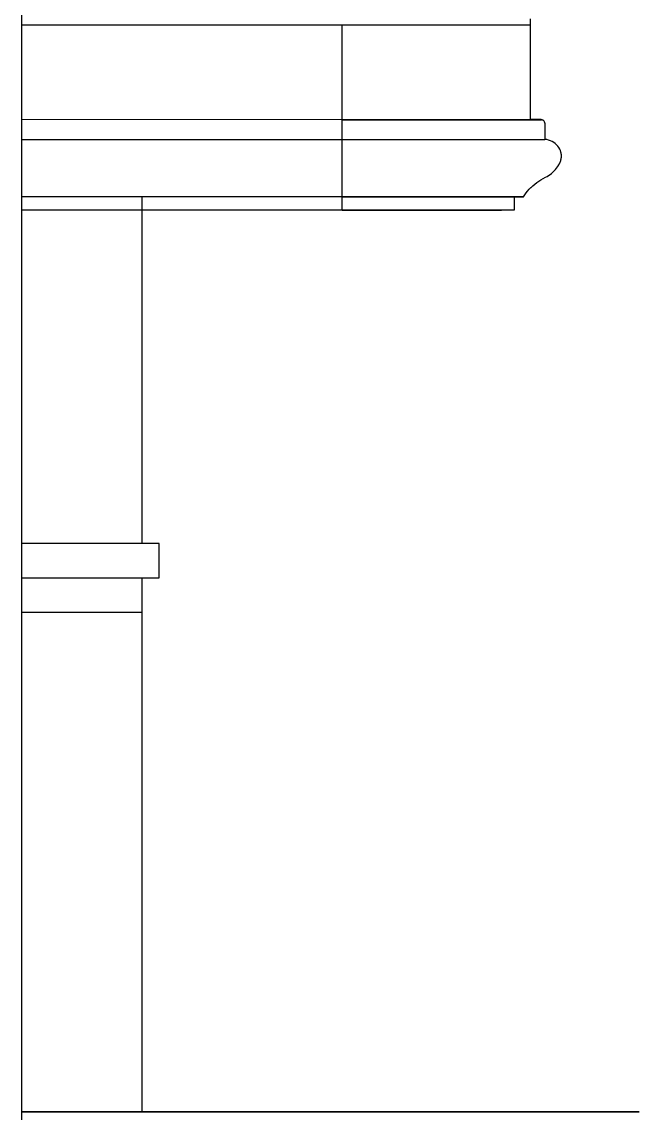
# Model space of a CAD drawing. Header units: inches. Extents: x -343 to 13887, y -13069 to -746.
# Drawn here: x 3665 to 3701, y -9088.5 to -9024.8 of the extents above; entities that cross this region are included whole.
import ezdxf

# ---------------------------------------------------------------- set-up
doc = ezdxf.new("R2010")
doc.units = ezdxf.units.IN
doc.header["$LTSCALE"] = 17
doc.header["$MEASUREMENT"] = 0
doc.layers.add('OUTLINE', color=1, linetype='Continuous', lineweight=25)

msp = doc.modelspace()

# ---------------------------------------------------------------- linework, layer by layer
for p, q in [((3665.02, -9024.989), (3694.688, -9024.989)), ((3683.706, -9030.519), (3683.706, -9024.989)), ((3694.688, -9030.518), (3694.688, -9024.644)), ((3692.993, -9030.526), (3665.02, -9030.522)), ((3683.706, -9030.519), (3692.993, -9030.519)), ((3683.706, -9030.521), (3683.706, -9030.519)), ((3683.706, -9030.521), (3692.993, -9030.521)), ((3683.706, -9030.525), (3683.706, -9030.521)), ((3683.706, -9030.526), (3683.706, -9030.525)), ((3683.706, -9030.526), (3692.993, -9030.526)), ((3683.706, -9031.675), (3683.706, -9030.526)), ((3692.993, -9030.519), (3694.688, -9030.519)), ((3692.993, -9030.521), (3694.688, -9030.519)), ((3692.993, -9030.526), (3695.325, -9030.525)), ((3695.272, -9030.517), (3694.688, -9030.518)), ((3694.688, -9030.519), (3694.688, -9030.518)), ((3694.688, -9030.519), (3695.272, -9030.519)), ((3695.272, -9030.519), (3695.272, -9030.517)), ((3695.276, -9030.519), (3695.272, -9030.517)), ((3695.276, -9030.519), (3695.272, -9030.519)), ((3695.303, -9030.521), (3695.276, -9030.519)), ((3695.303, -9030.519), (3695.276, -9030.519)), ((3695.303, -9030.521), (3695.303, -9030.519)), ((3695.325, -9030.525), (3695.303, -9030.519)), ((3695.325, -9030.525), (3695.303, -9030.521)), ((3695.334, -9030.526), (3695.325, -9030.525)), ((3695.334, -9030.525), (3695.325, -9030.525)), ((3695.334, -9030.526), (3695.334, -9030.525)), ((3695.364, -9030.533), (3695.334, -9030.525)), ((3695.364, -9030.535), (3695.334, -9030.526)), ((3695.364, -9030.535), (3695.364, -9030.533)), ((3695.392, -9030.545), (3695.364, -9030.533)), ((3695.392, -9030.547), (3695.364, -9030.535)), ((3695.392, -9030.547), (3695.392, -9030.545)), ((3695.418, -9030.56), (3695.392, -9030.545)), ((3695.418, -9030.562), (3695.392, -9030.547)), ((3695.418, -9030.562), (3695.418, -9030.56)), ((3695.442, -9030.578), (3695.418, -9030.56)), ((3695.442, -9030.579), (3695.418, -9030.562)), ((3695.442, -9030.579), (3695.442, -9030.578)), ((3695.463, -9030.598), (3695.442, -9030.579)), ((3695.463, -9030.6), (3695.463, -9030.598)), ((3695.481, -9030.621), (3695.463, -9030.6)), ((3695.481, -9030.622), (3695.481, -9030.621)), ((3695.496, -9030.645), (3695.481, -9030.622)), ((3695.496, -9030.647), (3695.496, -9030.645)), ((3695.507, -9030.671), (3695.496, -9030.647)), ((3695.507, -9030.673), (3695.507, -9030.671)), ((3695.514, -9030.698), (3695.507, -9030.673)), ((3695.514, -9030.7), (3695.514, -9030.698)), ((3695.517, -9030.726), (3695.514, -9030.7)), ((3695.517, -9030.726), (3695.517, -9031.673)), ((3665.02, -9031.675), (3692.993, -9031.675)), ((3683.706, -9035.03), (3683.706, -9031.675)), ((3692.993, -9031.675), (3695.517, -9031.675)), ((3695.517, -9031.675), (3695.517, -9031.673)), ((3695.629, -9031.689), (3695.517, -9031.673)), ((3695.629, -9031.691), (3695.517, -9031.675)), ((3695.629, -9031.691), (3695.629, -9031.689)), ((3695.738, -9031.715), (3695.629, -9031.689)), ((3695.738, -9031.717), (3695.629, -9031.691)), ((3695.738, -9031.717), (3695.738, -9031.715)), ((3695.843, -9031.752), (3695.738, -9031.715)), ((3695.843, -9031.753), (3695.738, -9031.717)), ((3695.843, -9031.753), (3695.843, -9031.752)), ((3695.944, -9031.797), (3695.843, -9031.752)), ((3695.944, -9031.799), (3695.843, -9031.753)), ((3695.944, -9031.799), (3695.944, -9031.797)), ((3696.039, -9031.852), (3695.944, -9031.797)), ((3696.039, -9031.853), (3695.944, -9031.799)), ((3696.039, -9031.853), (3696.039, -9031.852)), ((3696.126, -9031.915), (3696.039, -9031.852)), ((3696.126, -9031.917), (3696.039, -9031.853)), ((3696.126, -9031.917), (3696.126, -9031.915)), ((3696.206, -9031.986), (3696.126, -9031.917)), ((3696.206, -9031.988), (3696.206, -9031.986)), ((3696.277, -9032.064), (3696.206, -9031.988)), ((3696.277, -9032.065), (3696.277, -9032.064)), ((3696.339, -9032.148), (3696.277, -9032.065)), ((3696.339, -9032.15), (3696.339, -9032.148)), ((3696.39, -9032.237), (3696.339, -9032.15)), ((3696.39, -9032.239), (3696.39, -9032.237)), ((3696.43, -9032.331), (3696.39, -9032.239)), ((3696.43, -9032.332), (3696.43, -9032.331)), ((3696.46, -9032.427), (3696.43, -9032.332)), ((3696.46, -9032.429), (3696.46, -9032.427)), ((3696.47, -9032.476), (3696.46, -9032.429)), ((3696.47, -9032.477), (3696.47, -9032.476)), ((3696.477, -9032.524), (3696.47, -9032.477)), ((3696.477, -9032.526), (3696.477, -9032.524)), ((3696.482, -9032.573), (3696.477, -9032.526)), ((3696.482, -9032.575), (3696.482, -9032.573)), ((3696.485, -9032.622), (3696.482, -9032.575)), ((3696.482, -9032.72), (3696.484, -9032.673)), ((3696.484, -9032.671), (3696.485, -9032.624)), ((3696.484, -9032.673), (3696.484, -9032.671)), ((3696.485, -9032.624), (3696.485, -9032.622)), ((3696.204, -9033.357), (3696.264, -9033.275)), ((3696.264, -9033.274), (3696.318, -9033.189)), ((3696.264, -9033.275), (3696.264, -9033.274)), ((3696.318, -9033.187), (3696.367, -9033.1)), ((3696.318, -9033.189), (3696.318, -9033.187)), ((3696.367, -9033.1), (3696.409, -9033.008)), ((3696.409, -9033.007), (3696.428, -9032.962)), ((3696.409, -9033.008), (3696.409, -9033.007)), ((3696.428, -9032.96), (3696.444, -9032.915)), ((3696.428, -9032.962), (3696.428, -9032.96)), ((3696.444, -9032.913), (3696.457, -9032.867)), ((3696.444, -9032.915), (3696.444, -9032.913)), ((3696.457, -9032.866), (3696.468, -9032.819)), ((3696.457, -9032.867), (3696.457, -9032.866)), ((3696.468, -9032.818), (3696.476, -9032.771)), ((3696.468, -9032.819), (3696.468, -9032.818)), ((3696.476, -9032.771), (3696.482, -9032.722)), ((3696.482, -9032.722), (3696.482, -9032.72)), ((3695.42, -9033.956), (3695.552, -9033.887)), ((3695.42, -9033.958), (3695.552, -9033.888)), ((3695.552, -9033.887), (3695.648, -9033.836)), ((3695.552, -9033.888), (3695.648, -9033.838)), ((3695.552, -9033.888), (3695.552, -9033.887)), ((3695.648, -9033.836), (3695.738, -9033.782)), ((3695.648, -9033.838), (3695.738, -9033.782)), ((3695.648, -9033.838), (3695.648, -9033.836)), ((3695.738, -9033.782), (3695.74, -9033.782)), ((3695.74, -9033.782), (3695.827, -9033.722)), ((3695.827, -9033.722), (3695.829, -9033.72)), ((3695.827, -9033.722), (3695.829, -9033.722)), ((3695.829, -9033.72), (3695.913, -9033.656)), ((3695.829, -9033.722), (3695.913, -9033.657)), ((3695.829, -9033.722), (3695.829, -9033.72)), ((3695.913, -9033.656), (3695.993, -9033.587)), ((3695.913, -9033.657), (3695.993, -9033.588)), ((3695.913, -9033.657), (3695.913, -9033.656)), ((3695.993, -9033.587), (3696.069, -9033.515)), ((3695.993, -9033.588), (3695.993, -9033.587)), ((3696.069, -9033.514), (3696.138, -9033.439)), ((3696.069, -9033.514), (3696.139, -9033.439)), ((3696.069, -9033.515), (3696.069, -9033.514)), ((3696.139, -9033.439), (3696.204, -9033.358)), ((3696.203, -9033.358), (3696.204, -9033.357)), ((3696.204, -9033.358), (3696.204, -9033.357)), ((3694.518, -9034.688), (3694.613, -9034.582)), ((3694.613, -9034.581), (3694.712, -9034.479)), ((3694.613, -9034.582), (3694.613, -9034.581)), ((3694.712, -9034.479), (3694.713, -9034.479)), ((3694.713, -9034.479), (3694.818, -9034.381)), ((3694.818, -9034.381), (3694.819, -9034.379)), ((3694.818, -9034.381), (3694.819, -9034.381)), ((3694.819, -9034.379), (3694.93, -9034.285)), ((3694.819, -9034.381), (3694.93, -9034.286)), ((3694.819, -9034.381), (3694.819, -9034.379)), ((3694.93, -9034.285), (3695.046, -9034.195)), ((3694.93, -9034.286), (3695.046, -9034.197)), ((3694.93, -9034.286), (3694.93, -9034.285)), ((3695.046, -9034.195), (3695.164, -9034.112)), ((3695.046, -9034.197), (3695.164, -9034.112)), ((3695.046, -9034.197), (3695.046, -9034.195)), ((3695.164, -9034.112), (3695.167, -9034.112)), ((3695.167, -9034.112), (3695.289, -9034.032)), ((3695.289, -9034.032), (3695.291, -9034.031)), ((3695.289, -9034.032), (3695.291, -9034.032)), ((3695.291, -9034.031), (3695.42, -9033.956)), ((3695.291, -9034.032), (3695.42, -9033.958)), ((3695.291, -9034.032), (3695.291, -9034.031)), ((3695.42, -9033.958), (3695.42, -9033.956)), ((3692.993, -9035.032), (3665.02, -9035.028)), ((3683.706, -9035.032), (3683.706, -9035.03)), ((3683.706, -9035.032), (3692.993, -9035.032)), ((3683.706, -9035.782), (3683.706, -9035.032)), ((3693.742, -9035.03), (3692.993, -9035.032)), ((3692.993, -9035.032), (3693.742, -9035.032)), ((3693.742, -9035.032), (3693.742, -9035.03)), ((3694.267, -9035.03), (3693.742, -9035.032)), ((3693.742, -9035.032), (3694.267, -9035.032)), ((3693.742, -9035.782), (3693.742, -9035.032)), ((3694.267, -9035.03), (3694.344, -9034.914)), ((3694.267, -9035.032), (3694.267, -9035.03)), ((3694.344, -9034.913), (3694.427, -9034.8)), ((3694.344, -9034.913), (3694.428, -9034.8)), ((3694.344, -9034.914), (3694.344, -9034.913)), ((3694.428, -9034.8), (3694.518, -9034.689)), ((3694.516, -9034.689), (3694.518, -9034.688)), ((3694.518, -9034.689), (3694.518, -9034.688)), ((3665.02, -9035.782), (3692.993, -9035.782)), ((3683.706, -9035.827), (3683.706, -9035.782)), ((3692.993, -9035.827), (3683.706, -9035.827)), ((3683.706, -9035.829), (3683.706, -9035.827)), ((3692.993, -9035.829), (3683.706, -9035.829)), ((3692.993, -9035.782), (3693.742, -9035.782)), ((3692.993, -9035.782), (3692.993, -9035.827)), ((3692.993, -9035.827), (3692.993, -9035.829))]:
    msp.add_line(p, q)
at = {"layer": 'OUTLINE'}
for p, q in [((3665.02, -9235.163), (3665.02, -8912.163)), ((3672.033, -9055.253), (3672.033, -9035.029)), ((3673.033, -9055.253), (3665.02, -9055.253)), ((3673.033, -9057.253), (3673.033, -9055.253)), ((3665.02, -9057.253), (3673.033, -9057.253)), ((3672.033, -9088.398), (3672.033, -9057.253)), ((3672.033, -9059.253), (3672.033, -9057.253)), ((3665.02, -9059.253), (3672.033, -9059.253)), ((3701.02, -9088.398), (3665.02, -9088.398)), ((3665.02, -9088.398), (3701.02, -9088.398))]:
    msp.add_line(p, q, dxfattribs=at)

doc.saveas('drawing.dxf')
